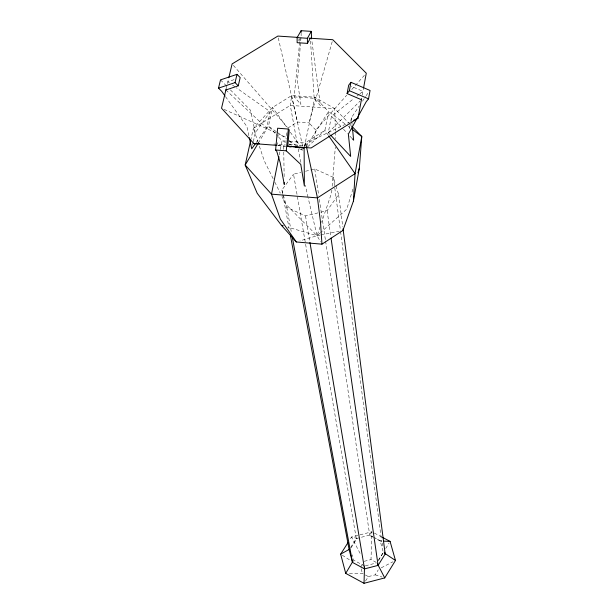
<?xml version="1.0" encoding="UTF-8"?>
<svg xmlns="http://www.w3.org/2000/svg" width="614" height="614" viewBox="0 0 614 614"><rect width="100%" height="100%" fill="white"/><g stroke="black" fill="none" stroke-linecap="round" stroke-linejoin="round"><path stroke-width="0.46" stroke-dasharray="3.07 2.3" d="M376.244 562.386L370.994 559.577L371.907 531.77L351.53 537.027L349.55 540.143M331.859 190.002L331.629 192.857L321.613 222.345M332.166 186.203L335.321 147.191M300.983 37.646L297.422 81.271L300.906 104.28L294.137 96.866L299.67 42.251M277.206 144.474L277.367 142.663M277.873 137.244L278.119 134.527M299.762 41.307L300.146 37.538M362.268 95.063L363.35 89.153M349.381 128.664L350.057 125.01M350.74 121.365L351.423 117.711L359.32 105.915M330.202 134.673L328.283 132.632L331.468 116.253L353.956 98.455M279.286 154.858L282.072 140.821L276.239 134.535M288.987 144.482L304.375 145.464L313.915 139.424L315.78 130.061L346.71 95.231M304.383 146.976L314.767 97.219L291.665 95.561L272.539 107.458L253.39 128.38L250.926 139.363M286.984 132.647L286.001 137.313L279.032 134.167M256.153 142.625L266.653 128.011L270.214 111.748L236.313 87.764M252.523 145.219L253.121 142.548M253.321 141.657L255.301 132.762L270.214 111.748M226.313 88.17L227.188 84.509M227.403 83.596L228.585 78.692M304.697 146.216L305.572 142.609L324.898 130.391L328.59 111.548L314.767 97.219L334.745 108.617L348.599 122.915M315.78 130.061L308.957 122.869L332.251 41.537M352.912 189.15L346.78 209.151L320.6 232.583M320.101 226.812L317.07 235.745L320.615 241.87M298.427 40.486L299.287 39.012M258.271 143.154L268.448 126.162L272.539 107.458L286.961 127.551M378.447 560.413L383.773 551.694M385.715 548.525L389.107 542.976M378.408 560.421L383.389 552.416L380.189 540.995L375.154 538.324M365.476 581.067L368.4 576.6L375.185 574.842L378.293 569.83M360.679 567.021L362.46 564.166M350.686 547.427L356.297 538.57L293.538 174.184L300.921 172.373M351.016 547.872L357.026 538.371L351.53 537.027L360.733 554.619M306.148 146.738L328.59 111.548L347.455 125.74M362.483 101.195L365.645 96.475M366.167 95.692L367.748 93.336M320.8 212.175L327.093 210.625L338.598 194.554L335.858 185.489M282.609 193.74L281.91 189.972L293.538 174.184M371.907 531.77L369.283 535.208L374.317 537.879M351.761 89.544L364.386 75.33M328.283 132.632L360.065 101.057M307.721 146.792L324.898 130.391L328.191 135.103M319.894 233.213L317.07 235.745L299.939 240.888M356.957 96.083L359.205 94.303M359.957 93.712L362.951 91.34L351.2 86.282M287.966 127.973L297.46 122.017L308.957 122.869M381.248 567.82L392.975 561.764M313.915 139.424L349.358 122.401M234.011 79.666L227.84 81.762L229.383 82.859M364.24 561.319L370.994 559.577M365.422 565.801L376.037 563.046M356.297 538.57L369.72 535.101L372.913 536.789M281.91 189.972L286.761 207.302L305.511 215.944L319.902 212.398M305.534 171.245L314.759 168.988L333.387 177.339L335.582 184.584M319.833 235.177L317.07 235.745L287.805 227.149M320.761 234.993L339.22 231.209M349.427 573.369L362.39 573.353L364.647 574.574M273.813 144.098L285.195 144.39M380.189 540.995L381.985 541.064M294.137 96.866L314.176 98.309L320.424 105.7L311.682 39.25M285.832 141.105L282.072 140.821L285.518 142.402M289.593 141.389L305.572 142.609L306.378 146.355M277.743 145.418L285.372 146.009M278.058 145.518L285.548 146.516M375.185 574.842L382.123 577.083M304.375 145.464L307.752 146.723M224.141 109.407L278.165 133.775M288.964 143.991L291.55 145.18M299.294 148.749L302.74 150.338M374.387 533.082L381.816 537.02M373.703 537.219L381.67 541.441L382.929 545.915M364.539 566.024L353.587 560.129L352.167 554.833M365.399 574.98L368.4 576.6M342.251 555.194L351.062 560.851M276.262 131.626L268.448 126.162L275.586 133.837M277.044 132.171L286.416 138.718M289.539 140.905L296.57 145.817M301.259 149.095L302.817 150.184M232.468 85.039L235.546 87.219M348.207 126.307L349.719 127.443M225.875 89.997L266.653 128.011M220.503 79.897L226.374 85.822M230.411 89.905L250.566 110.305L255.301 132.762M349.259 123.591L351.239 125.632M289.087 140.614L292.786 144.582M331.468 116.253L342.881 128.564M343.51 129.247L347.317 133.353M349.85 136.085L352.382 138.825M233.366 65.36L287.344 127.259M290.292 132.187L300.277 146.094M225.545 96.674L246.889 126.522L249.107 136.722M273.107 178.651L264.258 160.807L258.525 143.691M274.788 182.051L280.268 193.095M281.949 196.495L285.748 204.14L317.07 235.745L308.205 198.161M258.225 142.793L253.39 128.38L290.284 105.385L334.745 108.617L335.321 131.166M361.162 568.825L362.39 573.353M307.99 197.248L305.381 185.228M278.288 37.945L297.46 122.017M302.587 146.055L291.665 95.561L290.284 105.385L298.043 147.882M298.227 148.818L300.975 162.825M282.785 194.676L289.125 228.592M286.761 207.302L291.297 231.793M305.511 215.944L309.771 241.425M314.759 168.988L318.743 195.544M319.318 199.335L325.435 240.12M325.581 241.072L369.72 535.101M327.093 210.625L330.777 236.237M333.387 177.339L340.448 230.58M340.57 231.524L381.67 541.441M338.598 194.554L342.789 226.881M351.423 117.711L351.699 120.521M351.791 121.457L352.167 125.21M310.538 41.077L314.176 98.309M335.344 132.11L335.505 138.687M283.691 146.378L283.768 151.136M283.775 152.088L284.167 177.791M301.121 33.225L301.144 35.742"/><path stroke-width="0.92" d="M382.645 537.457L390.082 541.394L395.485 560.475L384.732 577.92L364.018 583.3L364.516 566.937M250.52 141.197L245.178 164.997L257.205 193.287L281.404 225.277L296.332 241.97L321.951 244.165L342.911 230.45L353.418 201.108L355.069 173.647L361.784 136.523L351.899 126.315M353.418 201.108L359.328 168.244L361.784 136.523L351.976 129.147M275.602 150.008L277.635 128.226L288.311 129.024L289.263 129.899L287.751 146.193L304.114 147.943L304.375 186.065L300.776 164.406L286.27 150.829L275.602 150.008L276.599 150.806L280.23 162.794L284.267 184.453L284.236 182.55M286.27 150.829L288.311 129.024M357.525 117.504L366.228 101.701L368.538 98.862L370.058 90.481L350.947 82.307L348.683 85.2L347.094 93.581L361.416 99.714M287.283 146.155L311.121 147.982L358 118.249L361.623 98.539M363.526 88.216L366.282 73.196L332.78 39.71L309.103 38.145M347.094 93.581L349.358 90.703L350.947 82.307M278.917 156.731L271.488 194.154L280.345 219.114L296.332 241.97M225.875 89.997L238.247 85.83L240.181 77.564L237.019 74.325L220.503 79.897L218.515 88.132L221.708 91.317L224.993 95.914M238.247 85.83L235.062 82.598L237.019 74.325M226.159 88.846L221.531 108.225L253.904 143.599L276.791 145.349M228.807 77.763L232.107 63.925L277.858 36.072L297.744 37.393M357.931 172.787L359.328 168.244M356.604 119.17L348.361 134.136L350.671 156.409L330.846 135.349M307.437 43.379L307.414 38.283L311.298 31.368L301.106 30.7L297.099 37.6L297.145 42.688L307.437 43.379L310.354 38.214M364.018 583.3L345.72 573.369L353.127 560.904M258.271 143.154L245.178 164.997L271.488 194.154L317.453 197.892L355.069 173.647L328.736 135.894M290.361 235.193L349.159 549.845L352.528 562.424L364.532 568.894L378.101 565.379L385.185 553.966L343.034 228.784M345.72 573.369L340.647 554.166L348.069 542.484M255.601 143.392L251.732 148.78L249.307 137.651M340.647 554.166L349.688 549.123M353.679 120.321L358 118.249M218.515 88.132L235.062 82.598M253.904 143.599L259.592 143.737M383.788 541.141L390.082 541.394M297.099 37.6L307.414 38.283M289.263 146.8L291.12 146.946M295.764 147.299L299.471 147.583M301.328 147.728L304.114 147.943M281.404 225.277L283.231 225.814M349.358 90.703L368.538 98.862M384.141 552.922L395.485 560.475M352.382 138.825L353.649 140.192L352.259 126.146M377.349 563.66L384.732 577.92M384.686 552.178L385.185 553.966M306.578 147.291L317.453 197.892L320.539 222.475L321.951 244.165M292.164 236.505L352.528 562.424M309.932 242.369L364.532 568.894M331.046 238.132L378.101 565.379M311.559 38.306L311.298 31.368M301.106 30.7L301.113 32.381"/></g></svg>
